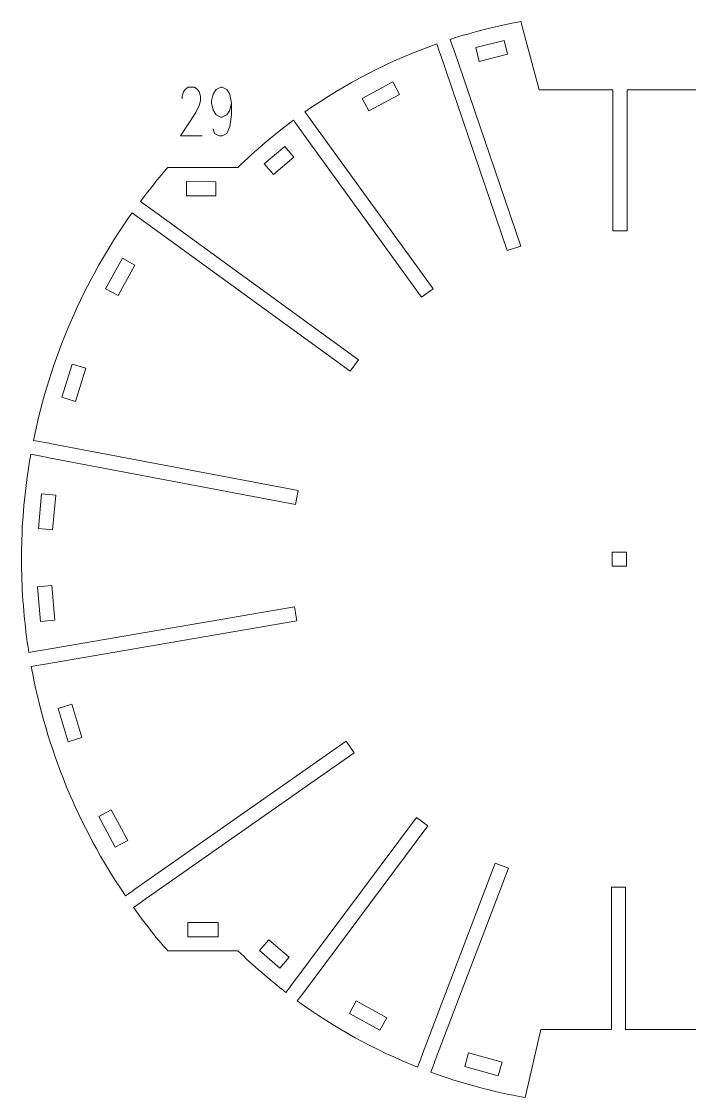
# Model space of a CAD drawing. Header units: inches. Extents: x -6.8 to 6.9, y -4.9 to 4.9.
# Drawn here: x -6.77 to -0.66, y -4.92 to 4.92 of the extents above; entities that cross this region are included whole.
import ezdxf

# ---------------------------------------------------------------- set-up
doc = ezdxf.new("R2010")
doc.units = ezdxf.units.IN
doc.header["$MEASUREMENT"] = 0
doc.layers.add('Layer 1', color=7, linetype='Continuous')

msp = doc.modelspace()

# ---------------------------------------------------------------- linework, layer by layer
at = {"layer": 'Layer 1', "lineweight": 9}
for points, knots in [([(-1.3597, 4.2228), (-1.3597, 4.2228), (-1.3597, 4.2931), (-1.3597, 4.2931), (-1.3597, 4.2931), (-1.3597, 4.2931), (-2.0327, 4.2931), (-2.0327, 4.2931), (-2.0327, 4.2931), (-2.0327, 4.2931), (-2.2016, 4.9187), (-2.2016, 4.9187), (-2.2016, 4.9187), (-2.4201, 4.8787), (-2.6357, 4.8243), (-2.847, 4.7556), (-2.847, 4.7556), (-2.847, 4.7556), (-2.8229, 4.685), (-2.8229, 4.685)], [0, 0, 0, 0, 0.166667, 0.166667, 0.166667, 0.166667, 0.333333, 0.333333, 0.333333, 0.333333, 0.5, 0.5, 0.5, 0.5, 0.666667, 0.666667, 0.666667, 0.666667, 1, 1, 1, 1]), ([(0.0155, 4.7602), (0.0155, 4.7602), (0.0326, 4.819), (0.0326, 4.819), (0.0326, 4.819), (-0.1092, 4.8583), (-0.2525, 4.8912), (-0.3972, 4.9179), (-0.3972, 4.9179), (-0.3972, 4.9179), (-0.5421, 4.2931), (-0.5421, 4.2931), (-0.5421, 4.2931), (-0.5421, 4.2931), (-1.2297, 4.2931), (-1.2297, 4.2931), (-1.2297, 4.2931), (-1.2297, 4.2931), (-1.2297, 4.2228), (-1.2297, 4.2228)], [0, 0, 0, 0, 0.166667, 0.166667, 0.166667, 0.166667, 0.333333, 0.333333, 0.333333, 0.333333, 0.5, 0.5, 0.5, 0.5, 0.666667, 0.666667, 0.666667, 0.666667, 1, 1, 1, 1]), ([(-2.6144, 4.6803), (-2.6144, 4.6803), (-2.355, 4.7454), (-2.355, 4.7454), (-2.355, 4.7454), (-2.355, 4.7454), (-2.3233, 4.6194), (-2.3233, 4.6194), (-2.3233, 4.6194), (-2.3233, 4.6194), (-2.5828, 4.5542), (-2.5828, 4.5542), (-2.5828, 4.5542), (-2.5828, 4.5542), (-2.6144, 4.6803), (-2.6144, 4.6803)], [0, 0, 0, 0, 0.2, 0.2, 0.2, 0.2, 0.4, 0.4, 0.4, 0.4, 0.6, 0.6, 0.6, 0.6, 1, 1, 1, 1]), ([(-2.9444, 4.6383), (-2.9444, 4.6383), (-2.9701, 4.7138), (-2.9701, 4.7138), (-2.9701, 4.7138), (-3.3985, 4.5622), (-3.8042, 4.3529), (-4.1761, 4.0916), (-4.1761, 4.0916), (-4.1761, 4.0916), (-4.1323, 4.0311), (-4.1323, 4.0311)], [0, 0, 0, 0, 0.25, 0.25, 0.25, 0.25, 0.5, 0.5, 0.5, 0.5, 1, 1, 1, 1]), ([(-2.8158, 4.6641), (-2.8158, 4.6641), (-2.2024, 2.865), (-2.2024, 2.865), (-2.2024, 2.865), (-2.2024, 2.865), (-2.3254, 2.8231), (-2.3254, 2.8231), (-2.3254, 2.8231), (-2.3254, 2.8231), (-2.9372, 4.6174), (-2.9372, 4.6174)], [0, 0, 0, 0, 0.25, 0.25, 0.25, 0.25, 0.5, 0.5, 0.5, 0.5, 1, 1, 1, 1]), ([(-3.5921, 4.1013), (-3.5921, 4.1013), (-3.6535, 4.2159), (-3.6535, 4.2159), (-3.6535, 4.2159), (-3.6535, 4.2159), (-3.3727, 4.3663), (-3.3727, 4.3663), (-3.3727, 4.3663), (-3.3727, 4.3663), (-3.3113, 4.2517), (-3.3113, 4.2517), (-3.3113, 4.2517), (-3.3113, 4.2517), (-3.5921, 4.1013), (-3.5921, 4.1013)], [0, 0, 0, 0, 0.2, 0.2, 0.2, 0.2, 0.4, 0.4, 0.4, 0.4, 0.6, 0.6, 0.6, 0.6, 1, 1, 1, 1]), ([(-1.3199, 3.0024), (-1.3199, 3.0024), (-1.3597, 3.0024), (-1.3597, 3.0024), (-1.3597, 3.0024), (-1.3597, 3.0024), (-1.3597, 4.2007), (-1.3597, 4.2007)], [0, 0, 0, 0, 0.333333, 0.333333, 0.333333, 0.333333, 1, 1, 1, 1]), ([(-1.2297, 4.2007), (-1.2297, 4.2007), (-1.2297, 3.0024), (-1.2297, 3.0024), (-1.2297, 3.0024), (-1.2297, 3.0024), (-1.2978, 3.0024), (-1.2978, 3.0024)], [0, 0, 0, 0, 0.333333, 0.333333, 0.333333, 0.333333, 1, 1, 1, 1]), ([(-4.2414, 3.9601), (-4.2414, 3.9601), (-4.2815, 4.0155), (-4.2815, 4.0155), (-4.2815, 4.0155), (-4.4599, 3.8831), (-4.6293, 3.7389), (-4.7885, 3.584), (-4.7885, 3.584), (-4.7885, 3.584), (-5.4289, 3.584), (-5.4289, 3.584), (-5.4289, 3.584), (-5.4429, 3.5715), (-5.5205, 3.4768), (-5.5859, 3.3948), (-5.5859, 3.3948), (-5.5859, 3.3948), (-5.6272, 3.3426), (-5.6272, 3.3426), (-5.6272, 3.3426), (-5.6548, 3.3074), (-5.6753, 3.2804), (-5.6797, 3.273), (-5.6797, 3.273), (-5.6797, 3.273), (-5.6242, 3.2327), (-5.6242, 3.2327)], [0, 0, 0, 0, 0.125, 0.125, 0.125, 0.125, 0.25, 0.25, 0.25, 0.25, 0.375, 0.375, 0.375, 0.375, 0.5, 0.5, 0.5, 0.5, 0.625, 0.625, 0.625, 0.625, 0.75, 0.75, 0.75, 0.75, 1, 1, 1, 1]), ([(-4.1193, 4.0132), (-4.1193, 4.0132), (-3.0044, 2.4739), (-3.0044, 2.4739), (-3.0044, 2.4739), (-3.0044, 2.4739), (-3.1097, 2.3976), (-3.1097, 2.3976), (-3.1097, 2.3976), (-3.1097, 2.3976), (-4.2284, 3.9422), (-4.2284, 3.9422)], [0, 0, 0, 0, 0.25, 0.25, 0.25, 0.25, 0.5, 0.5, 0.5, 0.5, 1, 1, 1, 1]), ([(-4.4647, 3.5182), (-4.4647, 3.5182), (-4.5486, 3.6175), (-4.5486, 3.6175), (-4.5486, 3.6175), (-4.5486, 3.6175), (-4.3613, 3.7757), (-4.3613, 3.7757), (-4.3613, 3.7757), (-4.3613, 3.7757), (-4.2774, 3.6763), (-4.2774, 3.6763), (-4.2774, 3.6763), (-4.2774, 3.6763), (-4.4647, 3.5182), (-4.4647, 3.5182)], [0, 0, 0, 0, 0.2, 0.2, 0.2, 0.2, 0.4, 0.4, 0.4, 0.4, 0.6, 0.6, 0.6, 0.6, 1, 1, 1, 1]), ([(-5.2599, 3.324), (-5.2599, 3.324), (-5.2595, 3.454), (-5.2595, 3.454), (-5.2595, 3.454), (-5.2595, 3.454), (-4.9897, 3.4531), (-4.9897, 3.4531), (-4.9897, 3.4531), (-4.9897, 3.4531), (-4.9901, 3.3231), (-4.9901, 3.3231), (-4.9901, 3.3231), (-4.9901, 3.3231), (-5.2599, 3.324), (-5.2599, 3.324)], [0, 0, 0, 0, 0.2, 0.2, 0.2, 0.2, 0.4, 0.4, 0.4, 0.4, 0.6, 0.6, 0.6, 0.6, 1, 1, 1, 1]), ([(-5.7063, 3.1316), (-5.7063, 3.1316), (-5.7563, 3.1679), (-5.7563, 3.1679), (-5.7563, 3.1679), (-6.1993, 2.5449), (-6.5067, 1.8361), (-6.6586, 1.0868), (-6.6586, 1.0868), (-6.6586, 1.0868), (-6.5152, 1.0597), (-6.5152, 1.0597)], [0, 0, 0, 0, 0.25, 0.25, 0.25, 0.25, 0.5, 0.5, 0.5, 0.5, 1, 1, 1, 1]), ([(-5.6063, 3.2197), (-5.6063, 3.2197), (-3.6873, 1.8242), (-3.6873, 1.8242), (-3.6873, 1.8242), (-3.6873, 1.8242), (-3.7638, 1.7191), (-3.7638, 1.7191), (-3.7638, 1.7191), (-3.7638, 1.7191), (-5.6884, 3.1186), (-5.6884, 3.1186)], [0, 0, 0, 0, 0.25, 0.25, 0.25, 0.25, 0.5, 0.5, 0.5, 0.5, 1, 1, 1, 1]), ([(-5.8849, 2.4114), (-5.8849, 2.4114), (-5.9989, 2.4739), (-5.9989, 2.4739), (-5.9989, 2.4739), (-5.9989, 2.4739), (-5.8458, 2.7532), (-5.8458, 2.7532), (-5.8458, 2.7532), (-5.8458, 2.7532), (-5.7318, 2.6907), (-5.7318, 2.6907), (-5.7318, 2.6907), (-5.7318, 2.6907), (-5.8849, 2.4114), (-5.8849, 2.4114)], [0, 0, 0, 0, 0.2, 0.2, 0.2, 0.2, 0.4, 0.4, 0.4, 0.4, 0.6, 0.6, 0.6, 0.6, 1, 1, 1, 1]), ([(-6.2749, 1.4423), (-6.2749, 1.4423), (-6.399, 1.4811), (-6.399, 1.4811), (-6.399, 1.4811), (-6.399, 1.4811), (-6.3039, 1.7851), (-6.3039, 1.7851), (-6.3039, 1.7851), (-6.3039, 1.7851), (-6.1798, 1.7463), (-6.1798, 1.7463), (-6.1798, 1.7463), (-6.1798, 1.7463), (-6.2749, 1.4423), (-6.2749, 1.4423)], [0, 0, 0, 0, 0.2, 0.2, 0.2, 0.2, 0.4, 0.4, 0.4, 0.4, 0.6, 0.6, 0.6, 0.6, 1, 1, 1, 1]), ([(-6.4935, 1.0555), (-6.4935, 1.0555), (-4.2381, 0.629), (-4.2381, 0.629), (-4.2381, 0.629), (-4.2381, 0.629), (-4.2623, 0.5013), (-4.2623, 0.5013), (-4.2623, 0.5013), (-4.2623, 0.5013), (-6.5195, 0.9282), (-6.5195, 0.9282)], [0, 0, 0, 0, 0.25, 0.25, 0.25, 0.25, 0.5, 0.5, 0.5, 0.5, 1, 1, 1, 1]), ([(-6.5413, 0.9323), (-6.5413, 0.9323), (-6.6829, 0.9591), (-6.6829, 0.9591), (-6.6829, 0.9591), (-6.732, 0.6834), (-6.7598, 0.4049), (-6.7662, 0.126), (-6.7662, 0.126), (-6.7664, 0.1151), (-6.767, 0.0631), (-6.7674, 0.0317)], [0, 0, 0, 0, 0.25, 0.25, 0.25, 0.25, 0.5, 0.5, 0.5, 0.5, 1, 1, 1, 1]), ([(-6.4834, 0.2696), (-6.4834, 0.2696), (-6.6129, 0.2812), (-6.6129, 0.2812), (-6.6129, 0.2812), (-6.6129, 0.2812), (-6.5846, 0.5984), (-6.5846, 0.5984), (-6.5846, 0.5984), (-6.5846, 0.5984), (-6.4551, 0.5869), (-6.4551, 0.5869), (-6.4551, 0.5869), (-6.4551, 0.5869), (-6.4834, 0.2696), (-6.4834, 0.2696)], [0, 0, 0, 0, 0.2, 0.2, 0.2, 0.2, 0.4, 0.4, 0.4, 0.4, 0.6, 0.6, 0.6, 0.6, 1, 1, 1, 1]), ([(-6.7677, 0.0096), (-6.7677, 0.0096), (-6.7677, 0.0096), (-6.7677, 0.0096), (-6.7677, 0.0096), (-6.7677, 0.0049), (-6.7676, -0.0031), (-6.7676, -0.0127)], [0, 0, 0, 0, 0.333333, 0.333333, 0.333333, 0.333333, 1, 1, 1, 1]), ([(-1.3668, 0.0654), (-1.3668, 0.0654), (-1.2368, 0.0654), (-1.2368, 0.0654), (-1.2368, 0.0654), (-1.2368, 0.0654), (-1.2368, -0.0646), (-1.2368, -0.0646), (-1.2368, -0.0646), (-1.2368, -0.0646), (-1.3668, -0.0646), (-1.3668, -0.0646), (-1.3668, -0.0646), (-1.3668, -0.0646), (-1.3668, 0.0654), (-1.3668, 0.0654)], [0, 0, 0, 0, 0.2, 0.2, 0.2, 0.2, 0.4, 0.4, 0.4, 0.4, 0.6, 0.6, 0.6, 0.6, 1, 1, 1, 1]), ([(-6.7674, -0.0348), (-6.7672, -0.0579), (-6.767, -0.0826), (-6.7669, -0.0925), (-6.7669, -0.0925), (-6.7626, -0.3468), (-6.7405, -0.6009), (-6.7006, -0.8531), (-6.7006, -0.8531), (-6.7006, -0.8531), (-6.6174, -0.8388), (-6.6174, -0.8388)], [0, 0, 0, 0, 0.25, 0.25, 0.25, 0.25, 0.5, 0.5, 0.5, 0.5, 1, 1, 1, 1]), ([(-6.4632, -0.5586), (-6.4632, -0.5586), (-6.5927, -0.5701), (-6.5927, -0.5701), (-6.5927, -0.5701), (-6.5927, -0.5701), (-6.6207, -0.2528), (-6.6207, -0.2528), (-6.6207, -0.2528), (-6.6207, -0.2528), (-6.4912, -0.2414), (-6.4912, -0.2414), (-6.4912, -0.2414), (-6.4912, -0.2414), (-6.4632, -0.5586), (-6.4632, -0.5586)], [0, 0, 0, 0, 0.2, 0.2, 0.2, 0.2, 0.4, 0.4, 0.4, 0.4, 0.6, 0.6, 0.6, 0.6, 1, 1, 1, 1]), ([(-6.5956, -0.8351), (-6.5956, -0.8351), (-4.2727, -0.4364), (-4.2727, -0.4364), (-4.2727, -0.4364), (-4.2727, -0.4364), (-4.2507, -0.5645), (-4.2507, -0.5645), (-4.2507, -0.5645), (-4.2507, -0.5645), (-6.5704, -0.9626), (-6.5704, -0.9626)], [0, 0, 0, 0, 0.25, 0.25, 0.25, 0.25, 0.5, 0.5, 0.5, 0.5, 1, 1, 1, 1]), ([(-6.5922, -0.9664), (-6.5922, -0.9664), (-6.6788, -0.9812), (-6.6788, -0.9812), (-6.6788, -0.9812), (-6.5415, -1.7335), (-6.248, -2.4483), (-5.817, -3.08), (-5.817, -3.08), (-5.817, -3.08), (-5.75, -3.0329), (-5.75, -3.0329)], [0, 0, 0, 0, 0.25, 0.25, 0.25, 0.25, 0.5, 0.5, 0.5, 0.5, 1, 1, 1, 1]), ([(-6.2171, -1.6329), (-6.2171, -1.6329), (-6.3417, -1.6701), (-6.3417, -1.6701), (-6.3417, -1.6701), (-6.3417, -1.6701), (-6.4328, -1.3649), (-6.4328, -1.3649), (-6.4328, -1.3649), (-6.4328, -1.3649), (-6.3082, -1.3277), (-6.3082, -1.3277), (-6.3082, -1.3277), (-6.3082, -1.3277), (-6.2171, -1.6329), (-6.2171, -1.6329)], [0, 0, 0, 0, 0.2, 0.2, 0.2, 0.2, 0.4, 0.4, 0.4, 0.4, 0.6, 0.6, 0.6, 0.6, 1, 1, 1, 1]), ([(-5.7319, -3.0202), (-5.7319, -3.0202), (-3.8005, -1.665), (-3.8005, -1.665), (-3.8005, -1.665), (-3.8005, -1.665), (-3.7259, -1.7714), (-3.7259, -1.7714), (-3.7259, -1.7714), (-3.7259, -1.7714), (-5.6569, -3.1264), (-5.6569, -3.1264)], [0, 0, 0, 0, 0.25, 0.25, 0.25, 0.25, 0.5, 0.5, 0.5, 0.5, 1, 1, 1, 1]), ([(-5.7966, -2.5746), (-5.7966, -2.5746), (-5.9112, -2.636), (-5.9112, -2.636), (-5.9112, -2.636), (-5.9112, -2.636), (-6.0616, -2.3552), (-6.0616, -2.3552), (-6.0616, -2.3552), (-6.0616, -2.3552), (-5.947, -2.2938), (-5.947, -2.2938), (-5.947, -2.2938), (-5.947, -2.2938), (-5.7966, -2.5746), (-5.7966, -2.5746)], [0, 0, 0, 0, 0.2, 0.2, 0.2, 0.2, 0.4, 0.4, 0.4, 0.4, 0.6, 0.6, 0.6, 0.6, 1, 1, 1, 1]), ([(-4.3054, -3.9031), (-4.3054, -3.9031), (-3.1552, -2.3623), (-3.1552, -2.3623), (-3.1552, -2.3623), (-3.1552, -2.3623), (-3.051, -2.44), (-3.051, -2.44), (-3.051, -2.44), (-3.051, -2.44), (-4.1998, -3.979), (-4.1998, -3.979)], [0, 0, 0, 0, 0.25, 0.25, 0.25, 0.25, 0.5, 0.5, 0.5, 0.5, 1, 1, 1, 1]), ([(-3.1098, -4.5494), (-3.1098, -4.5494), (-2.4366, -2.7798), (-2.4366, -2.7798), (-2.4366, -2.7798), (-2.4366, -2.7798), (-2.3151, -2.8261), (-2.3151, -2.8261), (-2.3151, -2.8261), (-2.3151, -2.8261), (-2.9876, -4.5937), (-2.9876, -4.5937)], [0, 0, 0, 0, 0.25, 0.25, 0.25, 0.25, 0.5, 0.5, 0.5, 0.5, 1, 1, 1, 1]), ([(-1.3738, -4.2248), (-1.3738, -4.2248), (-1.3738, -3.0017), (-1.3738, -3.0017), (-1.3738, -3.0017), (-1.3738, -3.0017), (-1.3199, -3.0017), (-1.3199, -3.0017)], [0, 0, 0, 0, 0.333333, 0.333333, 0.333333, 0.333333, 1, 1, 1, 1]), ([(-1.2978, -3.0017), (-1.2978, -3.0017), (-1.2438, -3.0017), (-1.2438, -3.0017), (-1.2438, -3.0017), (-1.2438, -3.0017), (-1.2438, -4.2248), (-1.2438, -4.2248)], [0, 0, 0, 0, 0.333333, 0.333333, 0.333333, 0.333333, 1, 1, 1, 1]), ([(-5.675, -3.1392), (-5.675, -3.1392), (-5.7425, -3.1865), (-5.7425, -3.1865), (-5.7425, -3.1865), (-5.7006, -3.2539), (-5.4769, -3.5408), (-5.4289, -3.5833), (-5.4289, -3.5833), (-5.4289, -3.5833), (-4.7885, -3.5833), (-4.7885, -3.5833), (-4.7885, -3.5833), (-4.6498, -3.7182), (-4.5034, -3.845), (-4.35, -3.963), (-4.35, -3.963), (-4.35, -3.963), (-4.3186, -3.9209), (-4.3186, -3.9209)], [0, 0, 0, 0, 0.166667, 0.166667, 0.166667, 0.166667, 0.333333, 0.333333, 0.333333, 0.333333, 0.5, 0.5, 0.5, 0.5, 0.666667, 0.666667, 0.666667, 0.666667, 1, 1, 1, 1]), ([(-5.2467, -3.4543), (-5.2467, -3.4543), (-5.2466, -3.3243), (-5.2466, -3.3243), (-5.2466, -3.3243), (-5.2466, -3.3243), (-4.971, -3.3244), (-4.971, -3.3244), (-4.971, -3.3244), (-4.971, -3.3244), (-4.971, -3.4544), (-4.971, -3.4544), (-4.971, -3.4544), (-4.971, -3.4544), (-5.2467, -3.4543), (-5.2467, -3.4543)], [0, 0, 0, 0, 0.2, 0.2, 0.2, 0.2, 0.4, 0.4, 0.4, 0.4, 0.6, 0.6, 0.6, 0.6, 1, 1, 1, 1]), ([(-4.5908, -3.5807), (-4.5908, -3.5807), (-4.5057, -3.4823), (-4.5057, -3.4823), (-4.5057, -3.4823), (-4.5057, -3.4823), (-4.3204, -3.6426), (-4.3204, -3.6426), (-4.3204, -3.6426), (-4.3204, -3.6426), (-4.4054, -3.7409), (-4.4054, -3.7409), (-4.4054, -3.7409), (-4.4054, -3.7409), (-4.5908, -3.5807), (-4.5908, -3.5807)], [0, 0, 0, 0, 0.2, 0.2, 0.2, 0.2, 0.4, 0.4, 0.4, 0.4, 0.6, 0.6, 0.6, 0.6, 1, 1, 1, 1]), ([(-4.213, -3.9967), (-4.213, -3.9967), (-4.246, -4.0409), (-4.246, -4.0409), (-4.246, -4.0409), (-3.9065, -4.2882), (-3.5373, -4.4917), (-3.1469, -4.6467), (-3.1469, -4.6467), (-3.1469, -4.6467), (-3.1177, -4.5701), (-3.1177, -4.5701)], [0, 0, 0, 0, 0.25, 0.25, 0.25, 0.25, 0.5, 0.5, 0.5, 0.5, 1, 1, 1, 1]), ([(-3.77, -4.1562), (-3.77, -4.1562), (-3.7075, -4.0422), (-3.7075, -4.0422), (-3.7075, -4.0422), (-3.7075, -4.0422), (-3.4282, -4.1953), (-3.4282, -4.1953), (-3.4282, -4.1953), (-3.4282, -4.1953), (-3.4906, -4.3093), (-3.4906, -4.3093), (-3.4906, -4.3093), (-3.4906, -4.3093), (-3.77, -4.1562), (-3.77, -4.1562)], [0, 0, 0, 0, 0.2, 0.2, 0.2, 0.2, 0.4, 0.4, 0.4, 0.4, 0.6, 0.6, 0.6, 0.6, 1, 1, 1, 1]), ([(-2.9955, -4.6144), (-2.9955, -4.6144), (-3.0254, -4.6931), (-3.0254, -4.6931), (-3.0254, -4.6931), (-2.7455, -4.796), (-2.4569, -4.8735), (-2.1631, -4.9249), (-2.1631, -4.9249), (-2.1631, -4.9249), (-2.0191, -4.3041), (-2.0191, -4.3041), (-2.0191, -4.3041), (-2.0191, -4.3041), (-1.3738, -4.3041), (-1.3738, -4.3041), (-1.3738, -4.3041), (-1.3738, -4.3041), (-1.3738, -4.247), (-1.3738, -4.247)], [0, 0, 0, 0, 0.166667, 0.166667, 0.166667, 0.166667, 0.333333, 0.333333, 0.333333, 0.333333, 0.5, 0.5, 0.5, 0.5, 0.666667, 0.666667, 0.666667, 0.666667, 1, 1, 1, 1]), ([(-1.2438, -4.247), (-1.2438, -4.247), (-1.2438, -4.3041), (-1.2438, -4.3041), (-1.2438, -4.3041), (-1.2438, -4.3041), (-1.085, -4.3041), (-1.085, -4.3041), (-1.085, -4.3041), (-1.085, -4.3041), (-0.5739, -4.3041), (-0.5739, -4.3041), (-0.5739, -4.3041), (-0.5739, -4.3041), (-0.5466, -4.3822), (-0.5466, -4.3822), (-0.5466, -4.3822), (-0.5466, -4.3822), (-0.4019, -4.918), (-0.4019, -4.918), (-0.4019, -4.918), (-0.1809, -4.8776), (0.0372, -4.8223), (0.2508, -4.7525), (0.2508, -4.7525), (0.2508, -4.7525), (0.2198, -4.6621), (0.2198, -4.6621)], [0, 0, 0, 0, 0.125, 0.125, 0.125, 0.125, 0.25, 0.25, 0.25, 0.25, 0.375, 0.375, 0.375, 0.375, 0.5, 0.5, 0.5, 0.5, 0.625, 0.625, 0.625, 0.625, 0.75, 0.75, 0.75, 0.75, 1, 1, 1, 1]), ([(-2.7149, -4.6418), (-2.7149, -4.6418), (-2.6807, -4.5164), (-2.6807, -4.5164), (-2.6807, -4.5164), (-2.6807, -4.5164), (-2.3734, -4.6003), (-2.3734, -4.6003), (-2.3734, -4.6003), (-2.3734, -4.6003), (-2.4076, -4.7257), (-2.4076, -4.7257), (-2.4076, -4.7257), (-2.4076, -4.7257), (-2.7149, -4.6418), (-2.7149, -4.6418)], [0, 0, 0, 0, 0.2, 0.2, 0.2, 0.2, 0.4, 0.4, 0.4, 0.4, 0.6, 0.6, 0.6, 0.6, 1, 1, 1, 1])]:
    msp.add_open_spline(points, degree=3, knots=knots, dxfattribs=at)
at = {"layer": 'Layer 1', "color": 1, "lineweight": 9}
for points in [[(-2.9444, 4.6383), (-2.9444, 4.6383), (-2.9372, 4.6174), (-2.9372, 4.6174)], [(-2.8229, 4.685), (-2.8229, 4.685), (-2.8158, 4.6641), (-2.8158, 4.6641)], [(-1.3597, 4.2228), (-1.3597, 4.2228), (-1.3597, 4.2007), (-1.3597, 4.2007)], [(-1.2297, 4.2228), (-1.2297, 4.2228), (-1.2297, 4.2007), (-1.2297, 4.2007)], [(-4.2414, 3.9601), (-4.2414, 3.9601), (-4.2284, 3.9422), (-4.2284, 3.9422)], [(-4.1323, 4.0311), (-4.1323, 4.0311), (-4.1193, 4.0132), (-4.1193, 4.0132)], [(-5.6243, 3.2327), (-5.6243, 3.2327), (-5.6063, 3.2197), (-5.6063, 3.2197)], [(-5.7063, 3.1316), (-5.7063, 3.1316), (-5.6884, 3.1186), (-5.6884, 3.1186)], [(-1.3199, 3.0024), (-1.3199, 3.0024), (-1.2978, 3.0024), (-1.2978, 3.0024)], [(-6.5152, 1.0596), (-6.5152, 1.0596), (-6.4935, 1.0555), (-6.4935, 1.0555)], [(-6.5413, 0.9323), (-6.5413, 0.9323), (-6.5195, 0.9282), (-6.5195, 0.9282)], [(-4.2481, 0.576), (-4.2481, 0.576), (-4.2523, 0.5543), (-4.2523, 0.5543)], [(-6.7674, 0.0096), (-6.7674, 0.0096), (-6.7674, 0.0317), (-6.7674, 0.0317)], [(-6.7674, -0.0348), (-6.7674, -0.0348), (-6.7674, -0.0127), (-6.7674, -0.0127)], [(-4.2636, -0.4896), (-4.2636, -0.4896), (-4.2599, -0.5114), (-4.2599, -0.5114)], [(-6.6175, -0.8388), (-6.6175, -0.8388), (-6.5956, -0.8351), (-6.5956, -0.8351)], [(-6.5922, -0.9664), (-6.5922, -0.9664), (-6.5704, -0.9626), (-6.5704, -0.9626)], [(-5.75, -3.0329), (-5.75, -3.0329), (-5.7319, -3.0202), (-5.7319, -3.0202)], [(-1.3199, -3.0017), (-1.3199, -3.0017), (-1.2978, -3.0017), (-1.2978, -3.0017)], [(-5.675, -3.1392), (-5.675, -3.1392), (-5.6569, -3.1264), (-5.6569, -3.1264)], [(-4.3186, -3.9209), (-4.3186, -3.9209), (-4.3054, -3.9031), (-4.3054, -3.9031)], [(-4.213, -3.9967), (-4.213, -3.9967), (-4.1998, -3.979), (-4.1998, -3.979)], [(-1.3738, -4.247), (-1.3738, -4.247), (-1.3738, -4.2248), (-1.3738, -4.2248)], [(-1.2438, -4.247), (-1.2438, -4.247), (-1.2438, -4.2248), (-1.2438, -4.2248)], [(-3.1177, -4.5701), (-3.1177, -4.5701), (-3.1098, -4.5494), (-3.1098, -4.5494)], [(-2.9955, -4.6144), (-2.9955, -4.6144), (-2.9876, -4.5937), (-2.9876, -4.5937)]]:
    msp.add_open_spline(points, degree=3, dxfattribs=at)
for points, knots in [([(-5.2996, 4.2128), (-5.2996, 4.2128), (-5.2996, 4.2345), (-5.2996, 4.2345), (-5.2996, 4.2345), (-5.2996, 4.2345), (-5.2856, 4.2766), (-5.2856, 4.2766), (-5.2856, 4.2766), (-5.2856, 4.2766), (-5.2712, 4.2982), (-5.2712, 4.2982), (-5.2712, 4.2982), (-5.2712, 4.2982), (-5.2432, 4.3193), (-5.2432, 4.3193), (-5.2432, 4.3193), (-5.2432, 4.3193), (-5.1864, 4.3193), (-5.1864, 4.3193), (-5.1864, 4.3193), (-5.1864, 4.3193), (-5.1584, 4.2982), (-5.1584, 4.2982), (-5.1584, 4.2982), (-5.1584, 4.2982), (-5.144, 4.2766), (-5.144, 4.2766), (-5.144, 4.2766), (-5.144, 4.2766), (-5.13, 4.2345), (-5.13, 4.2345), (-5.13, 4.2345), (-5.13, 4.2345), (-5.13, 4.1918), (-5.13, 4.1918), (-5.13, 4.1918), (-5.13, 4.1918), (-5.144, 4.1491), (-5.144, 4.1491), (-5.144, 4.1491), (-5.144, 4.1491), (-5.1724, 4.0854), (-5.1724, 4.0854), (-5.1724, 4.0854), (-5.1724, 4.0854), (-5.3136, 3.8732), (-5.3136, 3.8732), (-5.3136, 3.8732), (-5.3136, 3.8732), (-5.116, 3.8732), (-5.116, 3.8732)], [0, 0, 0, 0, 0.071429, 0.071429, 0.071429, 0.071429, 0.142857, 0.142857, 0.142857, 0.142857, 0.214286, 0.214286, 0.214286, 0.214286, 0.285714, 0.285714, 0.285714, 0.285714, 0.357143, 0.357143, 0.357143, 0.357143, 0.428571, 0.428571, 0.428571, 0.428571, 0.5, 0.5, 0.5, 0.5, 0.571429, 0.571429, 0.571429, 0.571429, 0.642857, 0.642857, 0.642857, 0.642857, 0.714286, 0.714286, 0.714286, 0.714286, 0.785714, 0.785714, 0.785714, 0.785714, 0.857143, 0.857143, 0.857143, 0.857143, 1, 1, 1, 1]), ([(-4.8471, 4.1708), (-4.8471, 4.1708), (-4.8615, 4.1071), (-4.8615, 4.1071), (-4.8615, 4.1071), (-4.8615, 4.1071), (-4.8895, 4.0644), (-4.8895, 4.0644), (-4.8895, 4.0644), (-4.8895, 4.0644), (-4.9319, 4.0433), (-4.9319, 4.0433), (-4.9319, 4.0433), (-4.9319, 4.0433), (-4.9463, 4.0433), (-4.9463, 4.0433), (-4.9463, 4.0433), (-4.9463, 4.0433), (-4.9887, 4.0644), (-4.9887, 4.0644), (-4.9887, 4.0644), (-4.9887, 4.0644), (-5.0167, 4.1071), (-5.0167, 4.1071), (-5.0167, 4.1071), (-5.0167, 4.1071), (-5.0312, 4.1708), (-5.0312, 4.1708), (-5.0312, 4.1708), (-5.0312, 4.1708), (-5.0312, 4.1918), (-5.0312, 4.1918), (-5.0312, 4.1918), (-5.0312, 4.1918), (-5.0167, 4.2555), (-5.0167, 4.2555), (-5.0167, 4.2555), (-5.0167, 4.2555), (-4.9887, 4.2982), (-4.9887, 4.2982), (-4.9887, 4.2982), (-4.9887, 4.2982), (-4.9463, 4.3193), (-4.9463, 4.3193), (-4.9463, 4.3193), (-4.9463, 4.3193), (-4.9319, 4.3193), (-4.9319, 4.3193), (-4.9319, 4.3193), (-4.9319, 4.3193), (-4.8895, 4.2982), (-4.8895, 4.2982), (-4.8895, 4.2982), (-4.8895, 4.2982), (-4.8615, 4.2555), (-4.8615, 4.2555), (-4.8615, 4.2555), (-4.8615, 4.2555), (-4.8471, 4.1708), (-4.8471, 4.1708), (-4.8471, 4.1708), (-4.8471, 4.1708), (-4.8471, 4.0644), (-4.8471, 4.0644), (-4.8471, 4.0644), (-4.8471, 4.0644), (-4.8615, 3.9579), (-4.8615, 3.9579), (-4.8615, 3.9579), (-4.8615, 3.9579), (-4.8895, 3.8942), (-4.8895, 3.8942), (-4.8895, 3.8942), (-4.8895, 3.8942), (-4.9319, 3.8732), (-4.9319, 3.8732), (-4.9319, 3.8732), (-4.9319, 3.8732), (-4.9603, 3.8732), (-4.9603, 3.8732), (-4.9603, 3.8732), (-4.9603, 3.8732), (-5.0027, 3.8942), (-5.0027, 3.8942), (-5.0027, 3.8942), (-5.0027, 3.8942), (-5.0167, 3.9369), (-5.0167, 3.9369)], [0, 0, 0, 0, 0.043478, 0.043478, 0.043478, 0.043478, 0.086957, 0.086957, 0.086957, 0.086957, 0.130435, 0.130435, 0.130435, 0.130435, 0.173913, 0.173913, 0.173913, 0.173913, 0.217391, 0.217391, 0.217391, 0.217391, 0.26087, 0.26087, 0.26087, 0.26087, 0.304348, 0.304348, 0.304348, 0.304348, 0.347826, 0.347826, 0.347826, 0.347826, 0.391304, 0.391304, 0.391304, 0.391304, 0.434783, 0.434783, 0.434783, 0.434783, 0.478261, 0.478261, 0.478261, 0.478261, 0.521739, 0.521739, 0.521739, 0.521739, 0.565217, 0.565217, 0.565217, 0.565217, 0.608696, 0.608696, 0.608696, 0.608696, 0.652174, 0.652174, 0.652174, 0.652174, 0.695652, 0.695652, 0.695652, 0.695652, 0.73913, 0.73913, 0.73913, 0.73913, 0.782609, 0.782609, 0.782609, 0.782609, 0.826087, 0.826087, 0.826087, 0.826087, 0.869565, 0.869565, 0.869565, 0.869565, 0.913043, 0.913043, 0.913043, 0.913043, 1, 1, 1, 1])]:
    msp.add_open_spline(points, degree=3, knots=knots, dxfattribs=at)

doc.saveas('drawing.dxf')
